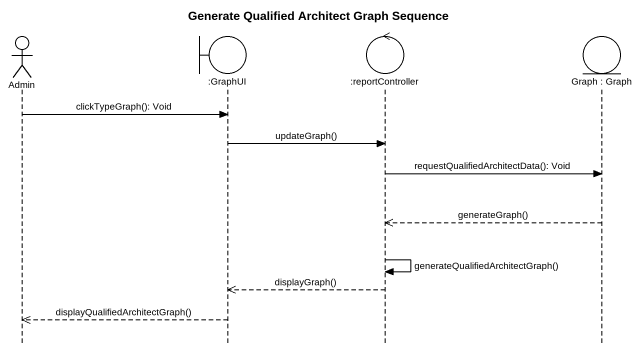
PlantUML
@startuml
title Generate Qualified Architect Graph Sequence
hide footbox
actor Admin
boundary ":GraphUI" as GraphUI
control ":reportController" as reportController
entity "Graph : Graph" as Graph

Admin -> GraphUI : clickTypeGraph(): Void
GraphUI -> reportController : updateGraph()
reportController -> Graph : requestQualifiedArchitectData(): Void
Graph -->> reportController : generateGraph()
reportController -> reportController : generateQualifiedArchitectGraph()
reportController -->> GraphUI : displayGraph()
GraphUI -->> Admin : displayQualifiedArchitectGraph()
@enduml
